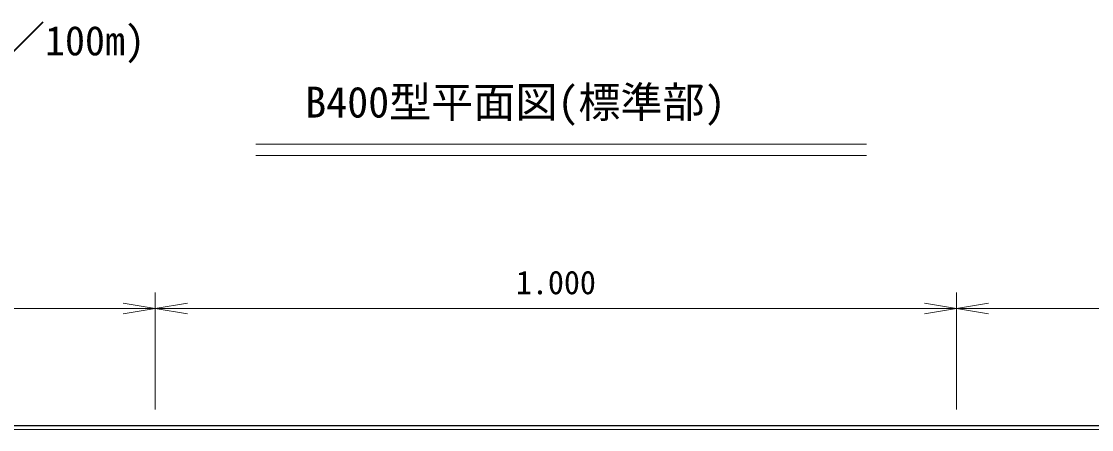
# Model space of a CAD drawing. Units: millimetres at full size, sheet at 1:20; details may follow other scales. Extents: x 0 to 8400, y 0 to 5940.
# Drawn here: x 835 to 2171, y 991 to 1500 of the extents above; entities that cross this region are included whole.
import ezdxf
from ezdxf.enums import TextEntityAlignment as Align

# ---------------------------------------------------------------- set-up
doc = ezdxf.new("R2010")
doc.units = ezdxf.units.MM
doc.header["$LTSCALE"] = 20
for name, color, linetype, lineweight in [('1', 7, 'Continuous', 9), ('CON2(細線）', 6, 'Continuous', 13), ('CON（太線）', 1, 'Continuous', 25), ('寸法線', 7, 'Continuous', 9), ('構造物-寸法', 7, 'Continuous', 9)]:
    doc.layers.add(name, color=color, linetype=linetype, lineweight=lineweight)
doc.styles.add('ＭＳ ゴシック', font='')
doc.styles.get('ＭＳ ゴシック').set_extended_font_data('MS Gothic')

# ---------------------------------------------------------------- blocks, each defined once
blk = doc.blocks.new('open_arrow')
at = {"color": 0, "linetype": 'Continuous', "lineweight": -2}
blk.add_lwpolyline([(7.5, 1.25), (0, 0), (7.5, -1.25)], dxfattribs=at)

msp = doc.modelspace()

# ---------------------------------------------------------------- linework, layer by layer
at = {"layer": '1'}
for p, q in [((1127.77, 1346.39), (1889.68, 1346.39)), ((1127.77, 1332.52), (1889.68, 1332.52))]:
    msp.add_line(p, q, dxfattribs=at)
at = {"layer": 'CON2(細線）'}
msp.add_line((502.28, 990.55), (2502.28, 990.55), dxfattribs=at)
at = {"layer": 'CON（太線）'}
msp.add_line((507.28, 995.55), (2497.28, 995.55), dxfattribs=at)
at = {"layer": '構造物-寸法'}
for p, q in [((1002.28, 1015.55), (1002.28, 1161.45)), ((1002.28, 1015.55), (1002.28, 1161.45)), ((2002.28, 1015.55), (2002.28, 1161.45)), ((2002.28, 1015.55), (2002.28, 1161.45)), ((502.28, 1141.45), (1002.28, 1141.45)), ((1002.28, 1141.45), (2002.28, 1141.45)), ((2002.28, 1141.45), (2502.28, 1141.45))]:
    msp.add_line(p, q, dxfattribs=at)

# ---------------------------------------------------------------- block references
at = {"layer": '構造物-寸法', "xscale": 5.33, "yscale": 5.33, "rotation": 180}
for p in [(1002.28, 1141.45), (2002.28, 1141.45)]:
    msp.add_blockref('open_arrow', p, dxfattribs=at)
at = {"layer": '構造物-寸法', "xscale": 5.33, "yscale": 5.33}
for p in [(1002.28, 1141.45), (2002.28, 1141.45)]:
    msp.add_blockref('open_arrow', p, dxfattribs=at)

# ---------------------------------------------------------------- texts
at = {"layer": '寸法線', "style": 'ＭＳ ゴシック'}
msp.add_text('B400型平面図(標準部)', height=38.49, dxfattribs=at).set_placement((1189.42, 1368.11), align=Align.BOTTOM_LEFT)
at = {"layer": '構造物-寸法', "style": 'ＭＳ ゴシック'}
msp.add_text('(0.444t／100m)', height=36.66, dxfattribs=at).set_placement((640.06, 1446.22), align=Align.BOTTOM_LEFT)
msp.add_text('1.000', height=29.33, dxfattribs=at).set_placement((1502.28, 1173.99), align=Align.MIDDLE_CENTER)

doc.saveas('drawing.dxf')
